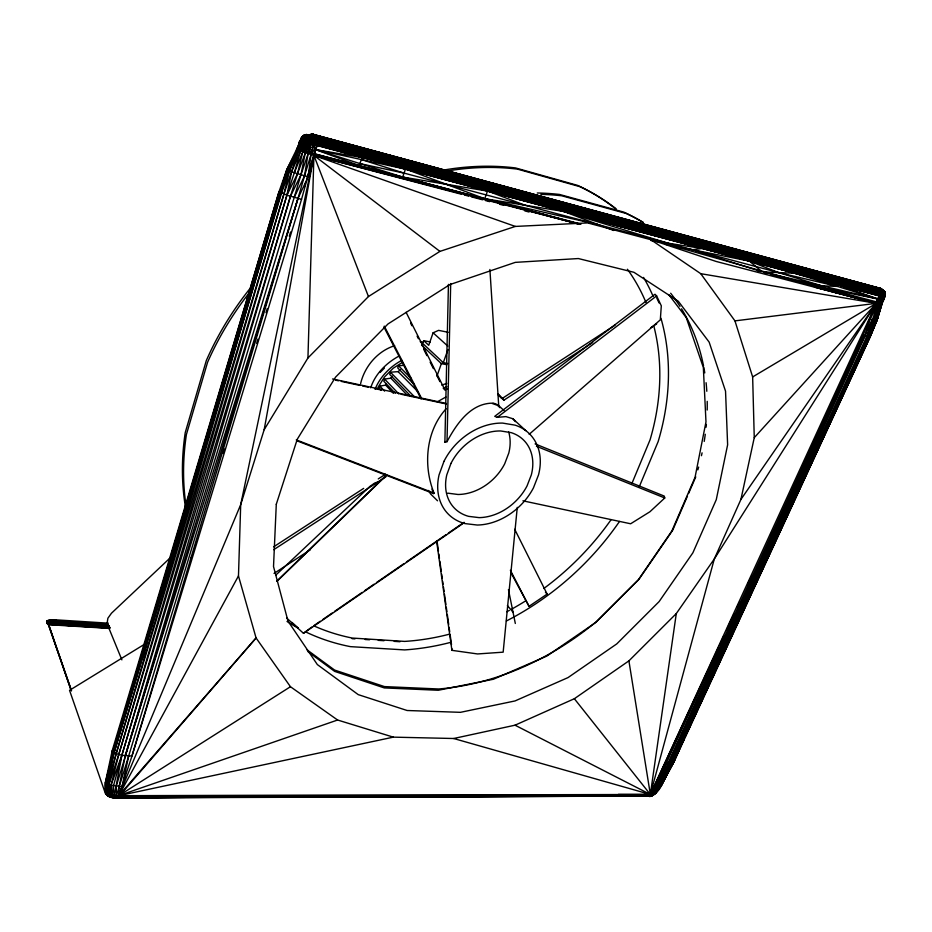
<?xml version="1.0" encoding="UTF-8"?>
<svg xmlns="http://www.w3.org/2000/svg" width="932" height="932" viewBox="0 0 932 932"><rect width="100%" height="100%" fill="white"/><g stroke="black" fill="none" stroke-linecap="round" stroke-linejoin="round"><path stroke-width="1.4" d="M665.471 244.3L749.491 261.146L764.927 265.049L766.092 261.123L765.673 259.282L879.959 290.167C887.089 291.39 879.61 300.395 880.472 304.263L875.253 320.317L868.146 337.069L672.054 762.388L653.076 794.239L651.223 795.916L648.625 796.184L652.831 795.392L655.58 793.179L660.345 786.34L673.347 761.875L869.964 337.058L876.872 320.352L881.299 304.345C884.876 299.254 887.928 290.26 879.878 288.804L314.014 134.709L309.972 135.513C300.885 130.841 299.393 144.565 296.539 149.516L286.811 169.542L278.994 191.771L112.224 750.621C115.44 762.085 91.196 800.169 117.549 797.874L650.967 796.01L655.58 793.179L661.056 785.804L674.582 760.512L684.193 738.633M108.333 623.17L56.095 619.85L55.582 623.135L109.3 626.607M504.2 410.721L498.923 405.851L491.432 403.172C469.926 404.034 456.214 424.491 447.01 441.698L444.879 442.211L448.443 284.377M447.01 441.698L450.704 283.538M111.001 797.035L107.867 795.916L105.852 793.47L107.413 795.555L112.446 797.361L109.207 796.592L108.403 795.346L108.823 784.767L118.807 754.372L286.928 195.172L294.349 172.735L302.69 152.079C304.042 147.326 302.888 133.323 311.999 136.258L314.608 134.919L880.857 288.524L882.208 289.514L879.983 289.584L880.472 293.184L876.301 303.343L714.308 558.955L676.294 613.571L628.902 660.87L574.357 698.72L515.035 725.189L453.663 738.505L393.327 737.142L337.594 720.017L118.807 795.625L240.701 504.631L264.175 429.687L307.944 357.97L313.921 155.434L317.649 141.734L317.777 138.006L882.511 290.003L880.857 288.524L313.001 134.255L308.876 134.965C300.151 133.497 301.246 145.508 297.331 149.982L286.811 169.542L112.865 751.565L105.992 783.136L107.168 794.763L108.159 796.091L110.885 797.07L107.599 795.637L105.852 793.47L105.386 782.251L112.224 750.621C117.036 755.852 125.366 755.444 131.96 756.05L301.537 199.343L315.261 149.504L317.183 145.532L879.179 295.84C885.575 300.85 887.963 290.702 881.486 290.539L879.598 288.431L879.959 290.167L885.365 293.347L880.81 302.993L770.682 274.125M337.594 720.017L290.446 686.721L256.079 637.966L238.475 575.941L240.701 504.631L313.921 155.434L296.539 149.516L301.316 140.301C299.288 139.276 298.275 148.293 298.648 150.588L283.899 194.101L107.157 783.987L106.854 793.47L110.209 796.65L113.96 797.664L184.35 797.326M107.937 795.683L113.844 797.524L117.747 797.745L256.079 637.966L118.807 795.625L131.96 756.05L297.972 198.446L304.554 175.822L308.061 153.792C309.075 149.668 306.756 135.781 314.701 137.132C318.138 131.645 320.072 142.107 312.954 136.643L318.057 139.101L884.759 291.798L880.903 288.71L317.73 136.666C305.02 133.206 313.315 133.358 317.719 137.225L879.983 289.584C884.794 289.887 888.301 298.1 881.276 295.479L794.693 273.239L405.036 166.117L405.432 162.04L318.033 138.402L306.733 134.534M884.759 291.798L885.144 292.881L880.67 292.031L317.928 140.231L310.729 136.189L310.286 135.722L311.637 135.326L311.812 134.29L309.296 135.21L305.999 134.558L318.057 138.693L881.695 291.087L885.4 293.976L317.649 141.734L302.958 136.876L301.688 137.179L317.451 142.584L405.21 165.302L824.051 280.87L824.995 278.26L825.135 277.643L766.092 261.123L304.449 134.965L318.01 139.614C506.006 188.858 692.662 243.136 880.6 292.578C889.361 296.015 883.245 289.188 879.761 288.57L311.533 134.126L313.536 134.523L308.061 134.732L314.55 137.144L880.146 290.26C885.179 292.904 877.921 300.011 877.921 303.739L866.585 336.836L670.399 762.749L654.171 793.971L651.468 795.8L648.579 796.138L654.532 787.389L666.555 762.982L862.764 336.021L879.179 295.84L884.596 296.656L883.967 295.992M316.752 135.594L311.218 152.906L308.177 176.765L294.349 172.735L300.465 151.287C294.57 131.435 307.455 144.903 317.183 145.532L314.34 153.792L297.436 148.025M109.207 626.77L54.149 623.205L54.091 619.768C50.817 620.957 47.404 628.354 46.635 621.283L49.023 620.13L56.095 619.85L48.674 624.685L109.661 628.436M563.592 204.586L880.647 291.122L884.445 291.436L824.773 275.278L825.135 277.643M109.953 627.842L48.522 624.289L71.543 690.67M579.751 224.274L402.671 177.068L315.261 149.504L313.921 144.623L309.016 141.955L304.135 137.4L303.681 135.35L305.067 135.315C307.548 139.602 312.337 142.829 316.985 144.297L404.313 168.552L484.757 198.714L580.182 224.216M112.015 797.256L114.007 797.641L112.143 797.384L111.828 796.278L113.436 786.026L121.917 755.083L290.446 196.303L297.506 173.76L305.265 152.93C305.964 144.111 305.521 132.775 317.73 136.666L881.346 289.922L880.146 290.26M112.446 797.361L110.559 797.023L109.976 795.858L110.943 785.455L121.917 755.083L286.928 195.172L291.611 171.768L300.465 151.287C302.597 146.499 300.978 133.719 309.972 135.513L311.043 134.441L308.9 134.977M128.698 755.922L115.743 797.815L117.747 797.745L111.875 795.101L110.943 785.455L118.807 754.372L283.899 194.101L289.386 170.882L297.506 148.048L299.335 144.064L302.539 140.86L301.385 145.089L289.386 170.882L281.522 193.157L114.17 752.555L105.992 783.136L108.823 784.767L122.08 786.794L128.698 755.922L297.972 198.446L308.177 176.765M517.272 507.346L503.163 652.167L477.557 653.949L451.915 650.338L436.642 541.294M882.138 301.537L882.429 299.23L881.905 304.17L877.035 320.154L870.127 336.813L674.209 761.234L661.056 785.804L655.58 793.179L650.746 796.021M108.159 796.091L106.388 794.437L109.778 796.639L106.306 794.134L105.444 792.083L109.883 794.647L118.783 795.695L650.35 794.472L676.294 613.571M451.915 650.338L452.125 648.928M121.882 659.868L107.052 623.659L107.879 618.242L111.456 613.233L170.533 557.522M264.175 429.687L313.921 155.434L576.5 223.47M121.917 755.083L113.89 797.641L648.963 796.103C663.782 794.483 665.087 768.947 674.209 761.234L672.054 762.388L666.555 762.982L653.076 794.239L653.192 795.194L653.693 794.821M314.701 137.132L311.241 143.843L315.261 149.504L311.218 152.906L308.061 153.792L300.954 174.797L290.446 196.303L125.284 755.607L119.11 786.701L118.783 795.695L649.686 795.38L653.192 794.751L648.579 796.138C659.844 791.734 661.767 770.321 670.399 762.749L868.146 337.069L882.231 296.586L878.061 298.986L876.744 302.108M653.542 794.612L648.579 796.138C650.396 798.025 653.6 793.272 652.517 795.509M618.335 794.39L650.35 794.472L655.01 793.61L673.347 761.875L869.3 337.151L876.278 320.398L880.472 304.263L881.59 303.086C881.381 299.696 887.555 291.518 881.089 290.504M314.55 137.144L825.216 277.072L880.6 292.578L884.596 296.656L882.825 299.918L877.035 320.154L869.964 337.058L862.764 336.021L668.524 762.947L656.338 787.319L654.532 787.389L651.794 794.402L649.686 795.38L118.271 796.837L111.828 796.278L107.168 794.763L105.933 792.794L105.386 782.251L105.992 783.136M453.663 738.505L650.35 794.472L714.308 558.955L740.928 499.412L754.256 437.667L752.648 376.924L734.952 320.876L700.748 273.682L650.827 239.687L587.614 222.923L515.326 226.429L439.927 251.395L368.455 296.539L307.944 357.97M654.031 794.577L659.297 786.783L672.054 762.388M311.521 136.165L318.01 139.614L881.928 291.856L885.214 295.293L884.759 295.689L884.468 294.757L884.992 295.922L883.862 296.178L884.608 296.726L882.056 303.051L880.81 302.993L883.28 296.772L880.938 296.283L878.061 298.986L879.33 304.053L875.253 320.317L869.3 337.151L877.035 320.154L881.905 304.17L881.101 303.564L881.392 302.341M405.036 166.117L404.313 168.552L314.142 144.402L300.617 139.602M359.88 163.589L359.333 165.64L315.692 149.644L362.14 157.543L359.88 163.589L403.975 173.084L778.476 272.552L837.251 286.38L878.061 298.986L880.472 304.263L881.777 304.321L881.998 302.69L881.486 302.364L881.101 303.564M297.331 149.982L287.767 170.137L116.174 753.499L108.823 784.767L109.883 794.647L115.778 797.745L113.844 797.524M142.689 658.132L146.918 642.765M315.261 149.504L305.265 152.93L300.954 174.797L294.209 197.409L116.197 786.445L116.407 795.625L118.271 796.837L651.223 795.916M112.865 751.565L278.994 191.771L286.928 195.172L301.537 199.343M120.927 788.658L118.783 795.695L393.327 737.142M123.467 780.305L125.587 773.35M190.489 560.423L191.759 556.253M223.156 453.267L224.426 449.084M256.661 343.314L257.931 339.143M265.993 312.698L267.263 308.527M289.328 236.157L290.598 231.975M304.17 187.449L305.44 183.266M307.141 177.709L313.921 155.434L461.55 194.264M883.245 290.866L884.084 291.145L882.056 290.656L880.682 288.687L882.721 290.702C887.637 293.731 882.639 289.642 880.775 290.376L879.761 288.57M125.284 755.607L297.972 198.446M876.756 319.827L881.998 302.69L876.872 320.352L870.115 319.245L864.745 336.475L670.399 762.749M876.278 320.398L881.299 304.345L884.713 296.527L883.082 298.322M311.241 143.843L308.469 152.126M880.6 292.578L317.812 140.942C312.919 138.53 303.576 132.216 315.074 136.456L318.033 138.402M524.891 205.191L486.108 190.443L405.455 169.135L402.671 177.068L487.483 191.072L764.927 265.049M613.699 230.495L598.798 224.822L484.757 198.714L487.483 191.072M360.614 383.6C364.657 366.392 377.611 351.084 394.62 345.702M370.703 387.817C375.223 373.79 386.489 362.816 399.245 355.942M375.048 389.261C380.081 376.784 390.077 366.649 401.855 360.288M393.455 393.339L385.615 385.102L379.907 386.128L379.149 388.329L381.048 390.345M286.928 195.172L297.506 173.76L302.69 152.079L305.824 151.299L308.655 143.039L311.405 143.598M407.61 395.483L390.846 378.194L384.578 379.079L383.821 381.281L395.25 393.246M417.967 391.731L398.08 371.635L390.45 372.218L389.704 374.419L411.175 396.496M403.463 365.379L398.477 365.74L397.719 367.954L414.402 384.718M430.339 341.962L423.769 340.681L422.79 343.489L443.306 362.665L447.593 363.457M884.433 296.073L884.561 292.368L882.511 290.807M300.465 151.287L303.424 150.506L306.29 142.258L301.211 137.959L302.399 137.598L306.348 141.979M448.187 332.293L438.599 330.359L433.1 332.794L428.743 345.294L423.769 340.681M286.811 169.542L287.767 170.137L279.903 192.365L114.17 752.555L107.157 783.987L108.194 794.099L111.922 797.035L117.63 797.862M301.316 140.301L304.228 141.524L301.304 149.761L306.29 142.258L308.772 142.782L302.271 136.468L303.611 136.247L317.812 140.942M437.026 375.899L441.36 363.666L443.306 362.665L447.919 349.651M880.472 304.263L821.22 287.452L821.791 285.844L837.251 286.38L837.88 284.784L880.938 296.283M878.398 312.931L881.672 303.925L881.486 302.364M864.325 348.312L873.168 327.248M694.491 716.195L685.404 736L870.127 336.813L876.255 321.132L869.801 336.44M484.757 198.714L563.918 211.517L634.564 230.157L635.624 224.309M882.056 303.051L884.48 296.842L883.128 299.778M444.879 442.211L445.17 441.477M881.59 303.086L884.037 296.865L880.297 293.825L824.995 278.26M632.001 483.254L650.047 439.881A243.299 196.07 -44.4 0 0 653.763 325.816M884.398 296.493L884.247 295.386M639.259 486.76L658.155 441.582A252.164 203.025 -44.4 0 0 660.963 318.266M687.455 496.08L672.671 530.285L638.991 579.238L596.562 621.481A256.521 200.485 -44.3 0 1 438.692 688.981L384.462 686.593L334.588 670.061L306.616 649.522M688.562 493.517L695.761 476.869M866.585 336.836L873.843 320.084L877.921 303.739L876.907 302.131M872.107 319.723L668.524 762.947M515.035 725.189L650.35 794.472L876.301 303.343L650.827 239.687L716.184 261.461L876.301 303.343L740.928 499.412M673.347 761.875L868.146 337.069M695.703 713.551L710.254 681.875M713.283 675.269L717.535 666.031M718.747 663.386L720.564 659.425M723.593 652.831L727.834 643.581M729.045 640.948L732.692 633.026M735.721 626.421L738.144 621.143M741.173 614.538L744.808 606.616M747.243 601.338L748.454 598.693M751.483 592.1L755.724 582.861M769.063 553.818L770.881 549.857M780.585 528.724L781.797 526.091M685.439 736.024L773.665 544.801M774.888 542.168L801.66 484.139M802.871 481.506L845.464 389.192M846.687 386.559L863.114 350.945M574.357 698.72L650.35 794.472L718.257 648.043M719.481 645.398L723.768 636.172M726.82 629.578L734.16 613.745M737.224 607.151L739.67 601.874M747.627 584.725L751.903 575.487M770.869 534.595L772.092 531.962M876.092 307.7L877.921 303.739L870.115 319.245M385.615 385.102L386.011 384.275M294.209 197.409L304.554 175.822L310.985 154.642L314.014 153.675M879.738 302.807L883.28 296.772M299.568 149.085L304.228 141.524M879.447 295.91L877.839 298.939L821.22 287.452M655.511 791.583L655.86 792.678L653.926 794.39L661.394 785.187L673.836 761.001L671.634 764.822M118.807 795.625L238.475 575.941M661.359 784.523L674.582 760.512L661.394 785.187L656.629 791.14M652.61 794.821L651.584 795.823M652.528 795.206L652.726 794.425L652.237 795.544M652.971 795.147L653.181 794.32M109.685 628.121L48.522 624.289L71.193 690.624M377.879 387.537L384.415 377.099L393.211 368.233L402.589 362.257M881.486 290.539L880.682 288.687L884.841 292.054M656.629 791.047L660.567 785.606M303.424 150.506L308.655 143.039L309.937 148.013L311.859 150.844M305.824 151.299L308.62 147.606L309.937 148.013L313.175 146.662M390.846 378.194L392.442 376.19M313.292 136.689L315.284 135.152M656.349 790.569L658.015 788.554M446.148 408.764C425.726 431.027 423.012 465.755 434.032 493.098L433.601 493.576L296.551 440.673M754.256 437.667L876.301 303.343L810.945 285.32M882.721 290.702L882.511 290.003M48.685 624.323L55.827 621.248L108.089 624.417M380.081 372.462L384.392 368.117M276.909 581.02L386.64 474.796M276.886 581.417L386.663 475.145M275.639 575.265L369.818 486.481L374.746 483.021L380.442 481.087M317.637 135.967L312.535 134.278L312.651 135.688L309.261 135.326M535.096 443.9L664.236 496.08L664.772 497.979L649.93 511.75L630.638 523.772L522.91 500.822M882.837 290.446L880.029 288.547M529.178 434.312L660.322 319.851L661.301 305.824L656.641 295.91L654.986 294.267L494.729 416.348L497.315 417.338L505.925 416.616L512.891 418.748L525.73 430.596M398.08 371.635L400.48 369.689M497.315 417.338L656.641 295.91M661.056 785.804L656.338 787.319M299.323 146.557L301.385 145.089L302.178 145.404M878.946 300.931L881.346 299.755M311.801 627.061L303.459 633.294L464.462 522.503M314.2 625.407L320.189 621.283M322.589 619.64L332.165 613.046M334.565 611.392L362.117 592.437M364.517 590.783L374.093 584.189M376.493 582.547L404.045 563.58M406.434 561.938L445.974 534.735M448.362 533.081L463.938 522.374M510.678 572.201L529.027 606.324L547.142 594.08L514.697 529.271M274.043 573.425L310.484 549.659M650.594 327.819L656.664 323.858M273.612 546.851L363.655 488.403M378.252 478.92L385.557 474.178M498.049 394.248L502.115 398.512L615.015 325.221M273.705 549.694L385.895 476.823M502.115 398.512L503.921 400.166L592.729 342.487M437.236 401.867L445.915 397.009M119.016 795.544L290.446 686.721M144.46 644.28L69.539 690.321L105.444 793.621M752.648 376.924L876.301 303.343L820.3 288.256M308.527 135L317.649 141.734C505.785 190.186 692.01 245.803 880.076 294.477L885.097 295.409L881.975 292.357M49.012 623.986L55.652 622.273L107.902 625.454M651.992 795.509L648.579 796.138L651.13 795.509M446.941 386.792L443.178 388.143L444.89 389.809L447.407 388.912M441.768 385.137L446.778 383.343M650.653 796.01L652.831 795.392M107.891 625.547L53.928 622.203L47.485 623.52L47.008 622.588L47.87 620.444L49.303 623.601L55.605 622.646L109.3 625.966L55.605 622.646C52.204 620.665 46.181 626.852 47.066 620.828L46.973 623.042L48.522 624.289M109.941 627.306L50.305 623.438L48.033 624.475L50.491 619.92L51.493 623.322L109.277 626.292M51.4 623.263L49.303 623.601M649.697 796.138L650.571 795.975M307.269 134.837L317.451 142.584L880.297 293.825L881.87 293.545M50.433 623.485L55.582 622.937L109.277 626.257M825.216 276.152L880.67 292.031L885.039 292.252L881.87 290.691M734.952 320.876L876.301 303.343L818.762 287.965M880.682 291.541L883.023 292.112L885.342 294.629L880.297 293.825M110.768 797.07L108.974 796.429M317.707 136.247L314.608 134.919M51.12 622.995L55.582 622.937M109.277 626.467L55.582 623.135C51.971 622.028 44.608 626.747 49.023 620.13L50.305 623.438M106.691 794.763L108.799 796.173M882.313 296.388L880.076 294.477L317.23 143.446L314.399 143.575L300.85 138.775L301.339 140.021M648.625 796.184L650.163 796.056M303.681 135.35L307.292 139.509L314.142 144.402L316.985 144.297L879.82 295.106L880.996 296.085M880.391 288.629L881.008 288.617L879.598 288.431M290.458 796.569L316.612 796.394M649.161 795.94L115.836 797.489M648.963 796.103L117.886 797.547L114.077 795.427L113.436 786.026M881.521 290.819L765.673 259.282M54.149 623.205L55.605 623.263L54.091 623.159M763.611 271.958L794.693 273.239L837.251 286.38M352.086 638.676L354.987 638.863M365.146 639.503L369.503 639.783M378.206 640.342L384.007 640.703M394.166 641.356L399.968 641.729M108.054 624.545L53.963 621.178L47.404 622.168L48.848 623.951M317.532 135.816L315.832 135.443M447.675 493.145L457.996 494.484A47.148 37.327 -44.3 0 0 504.701 463.798L508.79 453.045A47.148 37.327 -44.3 0 0 508.686 431.947M112.283 797.419L114.007 797.641M650.944 240.549L702.111 248.471L692.569 249.729L760.896 271.468M700.748 273.682L876.301 303.343L814.44 287.068M446.941 364.703L441.36 363.666L421.555 345.085M420.192 341.718L423 342.265M332.549 378.975L445.974 403.381M335.637 380.186L338.479 380.804M341.322 381.409L359.775 385.382M362.618 385.988L368.303 387.211M375.398 388.737L381.083 389.96M400.97 394.236L446.416 403.999M315.692 149.644L405.455 169.135M110.372 796.883L112.364 797.396M763.681 272.237L877.839 298.939L837.88 284.784L824.051 280.87M314.014 134.709L312.942 134.453L313.804 136.072L310.88 135.862M317.928 140.231L405.513 163.24L880.076 294.477M464.369 194.998L468.586 196.104M471.394 196.85L482.636 199.809M485.456 200.543L489.673 201.661M499.517 204.248L503.734 205.355M524.821 210.9L529.038 212.007M405.432 162.04L766.104 260.179M581.032 224.111L314.34 153.792L578.481 224.006M756.691 270.431L760.873 271.538M767.875 273.379L763.669 272.272L767.828 273.437M316.74 145.112L879.54 295.712M317.777 138.006L880.449 290.539M634.564 230.157L317.451 142.584M825.239 276.571L487.203 184.163L486.108 190.443L314.655 142.724L301.933 138.379M770.601 274.206L784.511 278.039M787.295 278.808L791.466 279.95M794.25 280.718L808.161 284.551M405.455 163.846L824.587 279.588M405.362 164.533L315.599 139.579L304.321 135.722M667.825 243.159L563.918 211.517L598.798 224.822M821.791 285.844L778.476 272.552L749.491 261.146L762.26 271.899M317.894 138.099L316.169 137.563L317.719 137.225L880.449 288.955L882.977 290.866M361.267 159.512L403.975 173.084M368.455 296.539L313.921 155.434L515.326 226.429M294.349 172.735L287.767 170.137M492.888 402.962L496.954 404.43M296.283 439.892L434.032 493.098M314.142 144.402L316.659 145.38M536.448 446.277L664.772 497.979M107.599 795.637L109.626 796.662M881.043 288.873L882.476 290.702M880.251 288.699L880.95 289.071M312.535 134.278L313.001 134.255M302.935 135.851L303.611 136.247M317.23 143.446L308.737 137.447L306.558 134.884L305.23 134.697L308.224 138.041L314.655 142.724M880.67 292.031L884.876 296.05M649.686 795.38L650.408 795.893M106.807 795.043L108.636 796.184M308.014 651.689L334.658 671.389L384.287 687.921L438.296 690.263L493.424 679.242L546.769 656.116L595.781 622.459L638.175 580.065L671.879 530.949L695.039 477.359L705.978 421.905L703.345 367.558L686.278 317.695L668.722 294.535M313.921 155.434L439.927 251.395M881.171 289.444L882.056 290.656M881.719 294.186L884.142 296.679M433.1 332.794L447.791 346.098M291.984 622.413L298.217 628.098M286.788 618.126L303.459 633.294M437.551 500.799L430.619 493.983L428.382 490.453M498.713 405.665L489.894 269.465M315.074 136.456L313.502 134.674M398.477 365.74L411.14 378.415M52.681 623.17L52.204 619.792L48.336 624.615L71.275 690.635M390.45 372.218L414.961 397.288M497.898 405.606L499.867 407.668M384.578 379.079L398.954 394.061M498.107 394.05L503.921 400.166M497.979 394.562L501.579 398.348M379.907 386.128L384.636 391.149M545.418 592.181L547.142 594.08M512.891 418.748L515.396 421.637M507.381 605.567L513.031 612.173M302.574 140.581L301.211 137.959M652.458 795.509L651.794 794.402M433.601 493.576L431.97 489.102M383.949 327.097L421.089 398.943M384.264 326.118L421.439 398.069M510.375 570.244L529.027 606.324M406.107 312.325L444.89 389.809M410.593 323.124L411.897 325.722M417.105 336.126L418.41 338.724M423.629 349.127L426.879 355.628M430.141 362.14L433.403 368.641M436.654 375.142L439.916 381.642M46.6 621.772L47.008 622.588L46.635 621.283M656.745 297.995L659.087 302.958M107.052 623.659L109.091 628.541M880.227 297.809L880.787 299.65M508.441 589.583L515.314 623.461M300.861 142.445L301.385 145.089M628.902 660.87L650.35 794.472M437.038 541.108L438.448 551.173M438.856 554.039L439.45 558.361M439.857 561.227L441.267 571.293M441.663 574.17L442.269 578.481M442.677 581.358L443.073 584.236M443.481 587.113L444.086 591.424M444.482 594.301L445.892 604.367M446.288 607.233L446.894 611.555M447.302 614.421L448.711 624.487M449.108 627.364L449.713 631.675M450.109 634.552L451.519 644.618M537.286 192.982A290.842 228.06 -44.3 0 1 559.491 194.439L623.799 212.112A290.842 228.06 -44.3 0 1 643.231 222.492M670.667 293.242A256.521 200.485 -44.3 0 1 680.011 306.36M681.548 308.83A256.521 200.485 -44.3 0 1 703.543 365.973M703.823 367.383A256.521 200.485 -44.3 0 1 704.778 372.893M706.083 382.714A256.521 200.485 -44.3 0 1 706.806 391.265M707.213 401.354A256.521 200.485 -44.3 0 1 707.178 410.033M706.363 424.386A256.521 200.485 -44.3 0 1 706.095 427.205M705.268 434.289A256.521 200.485 -44.3 0 1 704.219 441.418M702.076 452.847A256.521 200.485 -44.3 0 1 701.447 455.701M698.639 467.06A256.521 200.485 -44.3 0 1 697.847 469.879M540.886 194.357A291.565 228.293 -44.3 0 1 561.705 195.778L626.118 213.451A291.565 228.293 -44.3 0 1 643.068 222.34M627.422 269.243A243.299 196.07 -44.4 0 1 646.039 302.667M611.031 519.741A243.299 196.07 -44.4 0 1 543.787 588.511M525.625 600.895A243.299 196.07 -44.4 0 1 511.901 609.004M509.385 610.378A243.299 196.07 -44.4 0 1 506.857 611.73M449.655 634.121A243.299 196.07 -44.4 0 1 404.651 641.402L352.308 638.059A243.299 196.07 -44.4 0 1 314.224 626.024M643.534 277.421A252.164 203.025 -44.4 0 1 653.204 296.493M619.512 521.431A252.164 203.025 -44.4 0 1 506.379 620.98M451.333 642.183A252.164 203.025 -44.4 0 1 404.616 649.907L350.467 646.645A252.164 203.025 -44.4 0 1 305.545 631.838M298.007 627.97A252.164 203.025 -44.4 0 1 287.009 621.423M185.783 503.874A277.13 223.412 -44.4 0 1 186.412 434.498L207.58 362.28A277.13 223.412 -44.4 0 1 248.471 293.813M448.478 170.801A277.13 223.412 -44.4 0 1 517.481 169.123L579.832 186.645A277.13 223.412 -44.4 0 1 615.889 208.628M185.317 506.286A276.478 223.167 -44.4 0 1 185.235 432.599L206.321 360.544A276.478 223.167 -44.4 0 1 249.753 288.838M445.147 169.81A276.478 223.167 -44.4 0 1 515.489 167.923L577.747 185.433A276.478 223.167 -44.4 0 1 615.994 209.176M276.291 504.259L273.519 566.551L288.023 621.178L317.346 664.574L358.238 694.631L407.109 710.499L460.466 712.328L515.047 700.934L568.007 677.599L616.774 643.896L659.087 601.629L692.884 552.804L716.277 499.668L727.624 444.809L725.539 391.172L709.147 342.114L678.31 301.257L633.946 272.295L578.353 258.548L515.303 262.37L449.9 284.575L388.038 323.928L335.555 377.134L297.285 439.193L276.291 504.259M443.982 461.34L439.077 474.831A57.085 44.41 -44.3 0 0 464.905 523.586L477.277 525.042A57.085 44.41 -44.3 0 0 533.465 487.832L538.498 474.947A57.085 44.41 -44.3 0 0 515.116 425.155L502.628 423.093A57.085 44.41 -44.3 0 0 443.982 461.34M450.972 463.414L446.789 474.842A48.534 37.758 -44.3 0 0 468.598 516.351L479.118 517.633A48.534 37.758 -44.3 0 0 527.046 485.933L531.31 474.936A48.534 37.758 -44.3 0 0 511.284 432.669L500.67 430.968A48.534 37.758 -44.3 0 0 450.972 463.414M684.228 738.657L674.488 759.766L684.239 738.68"/></g></svg>
